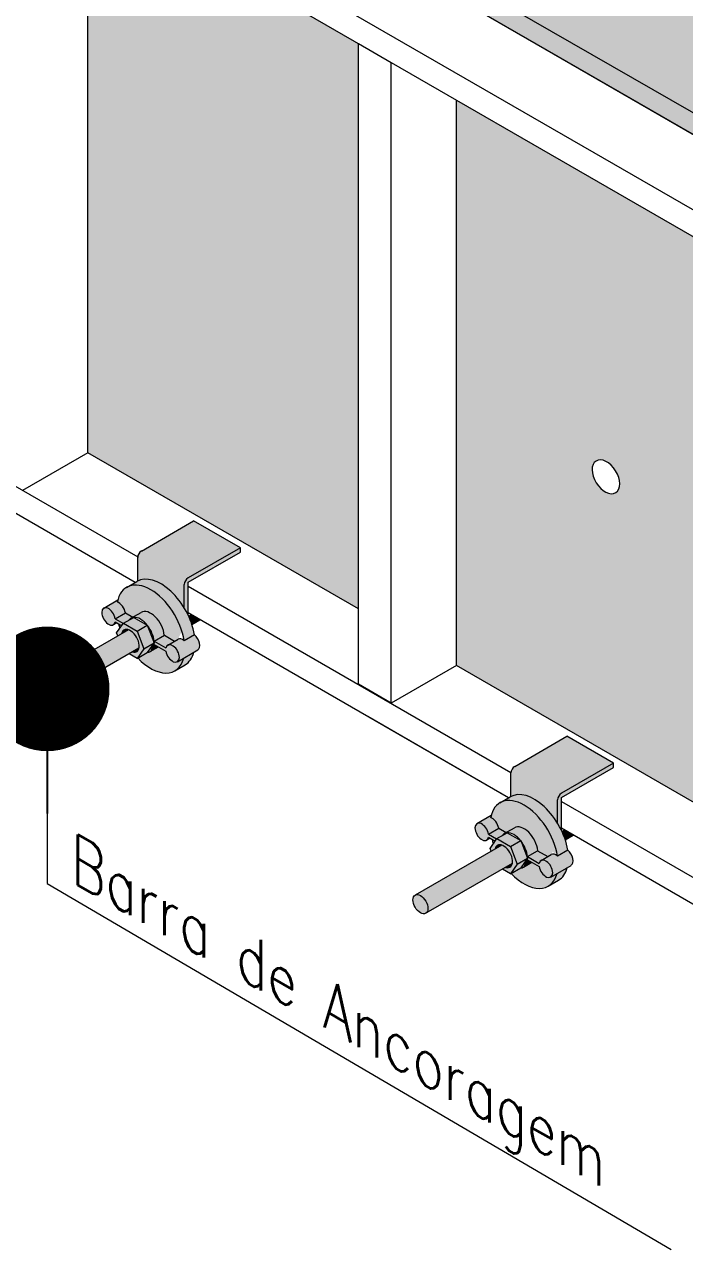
# Model space of a CAD drawing. Extents: x -20676 to 4767, y -817 to 13976.
# Drawn here: x -15757.7 to -15678.3, y 8211.8 to 8359.3 of the extents above; entities that cross this region are included whole.
import ezdxf

# ---------------------------------------------------------------- set-up
doc = ezdxf.new("R2010")
doc.units = 0
doc.layers.get('0').update_dxf_attribs({"lineweight": 13})
for name, color, linetype, lineweight in [('cotas', 4, 'Continuous', 13), ('Demarcação 1', 252, 'Continuous', 9), ('Demarcação 2', 254, 'Continuous', 9), ('MADEIRA', 3, 'Continuous', 13)]:
    doc.layers.add(name, color=color, linetype=linetype, lineweight=lineweight)
doc.styles.add('COTA330', font='romans.shx', dxfattribs={"width": 0.8})
doc.dimstyles.new('2x', dxfattribs={"dimtxt": 8, "dimasz": 5, "dimexe": 7, "dimexo": 5, "dimgap": 4, "dimtad": 1, "dimdec": 1, "dimlfac": 0.5, "dimdsep": 46, "dimtxsty": 'Standard', "dimblk": 'DOT', "dimcen": 0.09, "dimclrd": 150, "dimclre": 150, "dimclrt": 2, "dimadec": 0, "dimazin": 2, "dimtfac": 1, "dimtdec": 1, "dimtmove": 0, "dimatfit": 3, "dimldrblk": 'DOT', "dimfxl": 0, "dimtolj": 1, "dimtzin": 0, "dimlwd": 9, "dimlwe": 9, "dimarcsym": 0})

# ---------------------------------------------------------------- blocks, each defined once
blk = doc.blocks.new('_Dot')
at = {"color": 0, "linetype": 'ByBlock', "lineweight": -2}
blk.add_line((-0.5, 0), (-1, 0), dxfattribs=at)
at = {"color": 0, "linetype": 'ByBlock', "const_width": 0.5}
blk.add_lwpolyline([(-0.25, 0, 1), (0.25, 0, 1)], format="xyb", close=True, dxfattribs=at)

msp = doc.modelspace()

# ---------------------------------------------------------------- hatches: boundary and pattern name
at = {"layer": 'Demarcação 1'}
h = msp.add_hatch(color=256, dxfattribs=at)
h.dxf.hatch_style = 1
h.paths.add_polyline_path([(-15617.07, 8311.27), (-15600.23, 8301.55), (-15597.99, 8302.84), (-15796.13, 8417.24), (-15798.37, 8415.94)])
h = msp.add_hatch(color=256, dxfattribs=at)
h.dxf.hatch_style = 1
h.set_gradient(color1=(132, 132, 132), tint=1, name='SPHERICAL')
edge = h.paths.add_edge_path()
edge.add_line((-15731.74, 8296.26), (-15737.36, 8299.5))
edge.add_line((-15737.36, 8299.5), (-15743.64, 8295.87))
edge.add_ellipse((-15743.64, 8295.36), major_axis=(-0.318, -0.55), ratio=0.57735, start_angle=225, end_angle=315)
edge.add_line((-15744.09, 8295.1), (-15744.09, 8292.26))
edge.add_ellipse((-15741.29, 8287.19), major_axis=(-2.9, 5.02), ratio=0.57735, start_angle=271.8264, end_angle=358.1736, ccw=False)
edge.add_line((-15738.48, 8289.02), (-15738.48, 8291.97))
edge.add_ellipse((-15738.03, 8292.12), major_axis=(0.318, 0.55), ratio=0.57735, start_angle=45, end_angle=135, ccw=False)
edge.add_line((-15738.03, 8292.63), (-15731.74, 8296.26))
h = msp.add_hatch(color=256, dxfattribs=at)
h.dxf.hatch_style = 1
h.set_gradient(color1=(132, 132, 132), tint=1, name='SPHERICAL')
edge = h.paths.add_edge_path()
edge.add_line((-15731.74, 8295.75), (-15731.74, 8296.26))
edge.add_line((-15731.74, 8296.26), (-15738.03, 8292.63))
edge.add_ellipse((-15738.03, 8292.12), major_axis=(0.318, 0.55), ratio=0.57735, start_angle=45, end_angle=135)
edge.add_line((-15738.48, 8291.86), (-15738.48, 8289.02))
edge.add_ellipse((-15741.29, 8287.19), major_axis=(-2.9, 5.02), ratio=0.57735, start_angle=262.4688, end_angle=271.8264, ccw=False)
edge.add_line((-15738.03, 8288.19), (-15738.03, 8292.12))
edge.add_line((-15738.03, 8292.12), (-15731.74, 8295.75))
h = msp.add_hatch(color=256, dxfattribs=at)
h.dxf.hatch_style = 1
h.set_gradient(color1=(132, 132, 132), tint=1, name='SPHERICAL')
edge = h.paths.add_edge_path()
edge.add_ellipse((-15742.52, 8286.48), major_axis=(2.9, -5.02), ratio=0.57735, start_angle=56.2931, end_angle=180)
edge.add_ellipse((-15742.52, 8286.48), major_axis=(2.9, -5.02), ratio=0.57735, start_angle=180, end_angle=210.1538)
edge.add_ellipse((-15742.52, 8286.48), major_axis=(2.9, -5.02), ratio=0.57735, start_angle=210.1538, end_angle=213.7069)
edge.add_ellipse((-15746.37, 8288.71), major_axis=(0.58, -1), ratio=0.57735, start_angle=56.537, end_angle=146.7237, ccw=False)
edge.add_line((-15745.57, 8288.43), (-15744.67, 8287.91))
edge.add_line((-15744.67, 8287.91), (-15743.54, 8288.57))
edge.add_ellipse((-15742.52, 8286.48), major_axis=(1.16, -2.01), ratio=0.57735, start_angle=50.7392, end_angle=180, ccw=False)
edge.add_line((-15740.88, 8285.73), (-15739.66, 8285.02))
edge.add_line((-15739.66, 8285.02), (-15739.11, 8285.33))
edge.add_ellipse((-15738.66, 8284.25), major_axis=(0.58, -1), ratio=0.57735, start_angle=123.2763, end_angle=180, ccw=False)
h = msp.add_hatch(color=256, dxfattribs=at)
h.dxf.hatch_style = 1
h.set_gradient(color1=(132, 132, 132), tint=1, name='SPHERICAL')
edge = h.paths.add_edge_path()
edge.add_ellipse((-15741.29, 8287.19), major_axis=(-2.9, 5.02), ratio=0.57735, start_angle=271.8264, end_angle=358.1736)
edge.add_ellipse((-15741.29, 8287.19), major_axis=(-2.9, 5.02), ratio=0.57735, start_angle=358.1736, end_angle=360)
edge.add_line((-15744.19, 8292.21), (-15745.42, 8291.5))
edge.add_ellipse((-15742.52, 8286.48), major_axis=(2.9, -5.02), ratio=0.57735, start_angle=56.2931, end_angle=180, ccw=False)
edge.add_line((-15738.49, 8285.08), (-15737.26, 8285.8))
edge.add_ellipse((-15741.29, 8287.19), major_axis=(-2.9, 5.02), ratio=0.57735, start_angle=236.2931, end_angle=249.9948)
edge.add_ellipse((-15741.29, 8287.19), major_axis=(-2.9, 5.02), ratio=0.57735, start_angle=249.9948, end_angle=256.001)
edge.add_ellipse((-15741.29, 8287.19), major_axis=(-2.9, 5.02), ratio=0.57735, start_angle=256.001, end_angle=260.5321)
edge.add_ellipse((-15741.29, 8287.19), major_axis=(-2.9, 5.02), ratio=0.57735, start_angle=260.5321, end_angle=262.4688)
edge.add_ellipse((-15741.29, 8287.19), major_axis=(-2.9, 5.02), ratio=0.57735, start_angle=262.4688, end_angle=271.8264)
h = msp.add_hatch(color=256, dxfattribs=at)
h.dxf.hatch_style = 1
h.set_gradient(color1=(132, 132, 132), tint=1, name='SPHERICAL')
edge = h.paths.add_edge_path()
edge.add_ellipse((-15747.6, 8288), major_axis=(0.58, -1), ratio=0.57735, start_angle=56.537, end_angle=180)
edge.add_ellipse((-15747.6, 8288), major_axis=(0.58, -1), ratio=0.57735, start_angle=180, end_angle=360)
edge.add_ellipse((-15747.6, 8288), major_axis=(0.58, -1), ratio=0.57735, start_angle=360, end_angle=393.463)
edge.add_line((-15746.8, 8287.34), (-15746, 8286.88))
edge.add_line((-15746, 8286.88), (-15745.81, 8287.15))
edge.add_line((-15745.81, 8287.15), (-15746.8, 8287.72))
h = msp.add_hatch(color=256, dxfattribs=at)
h.dxf.hatch_style = 1
h.set_gradient(color1=(132, 132, 132), tint=1, name='SPHERICAL')
edge = h.paths.add_edge_path()
edge.add_ellipse((-15746.37, 8288.71), major_axis=(0.58, -1), ratio=0.57735, start_angle=56.537, end_angle=146.7237)
edge.add_ellipse((-15742.52, 8286.48), major_axis=(2.9, -5.02), ratio=0.57735, start_angle=210.1538, end_angle=213.7069, ccw=False)
edge.add_line((-15746.48, 8289.98), (-15748.18, 8289))
edge.add_ellipse((-15747.6, 8288), major_axis=(0.58, -1), ratio=0.57735, start_angle=56.537, end_angle=180, ccw=False)
edge.add_line((-15746.8, 8287.72), (-15745.57, 8288.43))
h = msp.add_hatch(color=256, dxfattribs=at)
h.dxf.hatch_style = 1
h.set_gradient(color1=(132, 132, 132), tint=1, name='SPHERICAL')
edge = h.paths.add_edge_path()
edge.add_line((-15745.57, 8288.43), (-15746.8, 8287.72))
edge.add_line((-15746.8, 8287.72), (-15745.81, 8287.15))
edge.add_line((-15745.81, 8287.15), (-15745.8, 8287.17))
edge.add_line((-15745.8, 8287.17), (-15745.17, 8287.54))
edge.add_ellipse((-15743.75, 8285.77), major_axis=(1.16, -2.01), ratio=0.57735, start_angle=180, end_angle=195, ccw=False)
edge.add_line((-15744.91, 8287.78), (-15744.67, 8287.91))
edge.add_line((-15744.67, 8287.91), (-15745.57, 8288.43))
h = msp.add_hatch(color=256, dxfattribs=at)
h.dxf.hatch_style = 1
h.set_gradient(color1=(132, 132, 132), tint=1, name='SPHERICAL')
h.paths.add_polyline_path([(-15744.57, 8287.88), (-15745.8, 8287.17), (-15744.16, 8286.23), (-15742.93, 8286.94)])
h = msp.add_hatch(color=256, dxfattribs=at)
h.dxf.hatch_style = 1
h.set_gradient(color1=(132, 132, 132), tint=1, name='SPHERICAL')
edge = h.paths.add_edge_path()
edge.add_ellipse((-15742.52, 8286.48), major_axis=(1.16, -2.01), ratio=0.57735, start_angle=50.7392, end_angle=180)
edge.add_line((-15743.68, 8288.49), (-15744.91, 8287.78))
edge.add_ellipse((-15743.75, 8285.77), major_axis=(1.16, -2.01), ratio=0.57735, start_angle=165, end_angle=180, ccw=False)
edge.add_ellipse((-15743.75, 8285.77), major_axis=(1.16, -2.01), ratio=0.57735, start_angle=105, end_angle=165, ccw=False)
edge.add_ellipse((-15743.75, 8285.77), major_axis=(1.16, -2.01), ratio=0.57735, start_angle=50.7392, end_angle=105, ccw=False)
edge.add_line((-15742.11, 8285.02), (-15740.88, 8285.73))
h = msp.add_hatch(color=256, dxfattribs=at)
h.dxf.hatch_style = 1
h.set_gradient(color1=(132, 132, 132), tint=1, name='SPHERICAL')
edge = h.paths.add_edge_path()
edge.add_line((-15737.19, 8287.94), (-15737.64, 8288.19))
edge.add_line((-15737.64, 8288.19), (-15737.95, 8288.02))
edge.add_ellipse((-15741.29, 8287.19), major_axis=(-2.9, 5.02), ratio=0.57735, start_angle=256.001, end_angle=260.5321, ccw=False)
edge.add_line((-15737.77, 8287.6), (-15737.19, 8287.94))
h = msp.add_hatch(color=256, dxfattribs=at)
h.dxf.hatch_style = 1
h.set_gradient(color1=(132, 132, 132), tint=1, name='SPHERICAL')
edge = h.paths.add_edge_path()
edge.add_line((-15736.61, 8287.6), (-15737.19, 8287.94))
edge.add_line((-15737.19, 8287.94), (-15737.77, 8287.6))
edge.add_ellipse((-15741.29, 8287.19), major_axis=(-2.9, 5.02), ratio=0.57735, start_angle=249.9948, end_angle=256.001, ccw=False)
edge.add_line((-15737.57, 8287.04), (-15736.61, 8287.6))
h = msp.add_hatch(color=256, dxfattribs=at)
h.dxf.hatch_style = 1
h.set_gradient(color1=(132, 132, 132), tint=1, name='SPHERICAL')
edge = h.paths.add_edge_path()
edge.add_ellipse((-15744.98, 8285.06), major_axis=(-0.75, 1.31), ratio=0.57735, start_angle=212.6369, end_angle=327.3631)
edge.add_line((-15745.21, 8286.39), (-15755.62, 8280.38))
edge.add_ellipse((-15754.98, 8279.28), major_axis=(0.64, -1.1), ratio=0.57735, start_angle=0, end_angle=180, ccw=False)
edge.add_ellipse((-15754.98, 8279.28), major_axis=(0.64, -1.1), ratio=0.57735, start_angle=180, end_angle=360)
edge.add_line((-15754.35, 8278.18), (-15743.94, 8284.19))
h = msp.add_hatch(color=256, dxfattribs=at)
h.dxf.hatch_style = 1
h.set_gradient(color1=(132, 132, 132), tint=1, name='SPHERICAL')
edge = h.paths.add_edge_path()
edge.add_line((-15743.34, 8284.11), (-15744.16, 8286.23))
edge.add_line((-15744.16, 8286.23), (-15745.8, 8287.17))
edge.add_line((-15745.8, 8287.17), (-15745.81, 8287.15))
edge.add_line((-15745.81, 8287.15), (-15746, 8286.88))
edge.add_line((-15746, 8286.88), (-15746.62, 8286.01))
edge.add_line((-15746.62, 8286.01), (-15746.48, 8285.66))
edge.add_line((-15746.48, 8285.66), (-15746.02, 8285.92))
edge.add_ellipse((-15744.98, 8285.06), major_axis=(-0.75, 1.31), ratio=0.57735, start_angle=355.3201, end_angle=392.6369, ccw=False)
edge.add_ellipse((-15744.98, 8285.06), major_axis=(-0.75, 1.31), ratio=0.57735, start_angle=349.0253, end_angle=355.3201, ccw=False)
edge.add_ellipse((-15744.98, 8285.06), major_axis=(-0.75, 1.31), ratio=0.57735, start_angle=342.5928, end_angle=349.0253, ccw=False)
edge.add_ellipse((-15744.98, 8285.06), major_axis=(-0.75, 1.31), ratio=0.57735, start_angle=335.9241, end_angle=342.5928, ccw=False)
edge.add_ellipse((-15744.98, 8285.06), major_axis=(-0.75, 1.31), ratio=0.57735, start_angle=328.8867, end_angle=335.9241, ccw=False)
edge.add_line((-15745.2, 8286.39), (-15745.21, 8286.39))
edge.add_ellipse((-15744.98, 8285.06), major_axis=(-0.75, 1.31), ratio=0.57735, start_angle=212.6369, end_angle=327.3631, ccw=False)
edge.add_ellipse((-15744.2, 8285.51), major_axis=(-0.75, 1.31), ratio=0.57735, start_angle=147.3631, end_angle=148.8867, ccw=False)
edge.add_ellipse((-15744.98, 8285.06), major_axis=(-0.75, 1.31), ratio=0.57735, start_angle=204.0759, end_angle=211.1133, ccw=False)
edge.add_ellipse((-15744.98, 8285.06), major_axis=(-0.75, 1.31), ratio=0.57735, start_angle=197.4072, end_angle=204.0759, ccw=False)
edge.add_ellipse((-15744.98, 8285.06), major_axis=(-0.75, 1.31), ratio=0.57735, start_angle=190.9747, end_angle=197.4072, ccw=False)
edge.add_ellipse((-15744.98, 8285.06), major_axis=(-0.75, 1.31), ratio=0.57735, start_angle=184.6799, end_angle=190.9747, ccw=False)
edge.add_ellipse((-15744.98, 8285.06), major_axis=(-0.75, 1.31), ratio=0.57735, start_angle=147.3631, end_angle=184.6799, ccw=False)
edge.add_line((-15744.75, 8283.72), (-15745.13, 8283.5))
edge.add_line((-15745.13, 8283.5), (-15744.16, 8282.94))
edge.add_line((-15744.16, 8282.94), (-15743.34, 8284.11))
h = msp.add_hatch(color=256, dxfattribs=at)
h.dxf.hatch_style = 1
h.set_gradient(color1=(132, 132, 132), tint=1, name='SPHERICAL')
h.paths.add_polyline_path([(-15742.93, 8286.94), (-15744.16, 8286.23), (-15743.34, 8284.11), (-15742.11, 8284.82)])
h = msp.add_hatch(color=256, dxfattribs=at)
h.dxf.hatch_style = 1
h.set_gradient(color1=(132, 132, 132), tint=1, name='SPHERICAL')
edge = h.paths.add_edge_path()
edge.add_ellipse((-15739.89, 8283.54), major_axis=(0.58, -1), ratio=0.57735, start_angle=360, end_angle=540)
edge.add_ellipse((-15739.89, 8283.54), major_axis=(0.58, -1), ratio=0.57735, start_angle=180, end_angle=213.463)
edge.add_line((-15740.7, 8284.2), (-15742.11, 8285.02))
edge.add_ellipse((-15743.75, 8285.77), major_axis=(1.16, -2.01), ratio=0.57735, start_angle=50.7392, end_angle=105)
edge.add_line((-15742.93, 8286.94), (-15742.11, 8284.82))
edge.add_line((-15742.11, 8284.82), (-15742.93, 8283.65))
edge.add_ellipse((-15743.75, 8285.77), major_axis=(1.16, -2.01), ratio=0.57735, start_angle=345, end_angle=360)
edge.add_ellipse((-15743.75, 8285.77), major_axis=(1.16, -2.01), ratio=0.57735, start_angle=360, end_angle=399.2608)
edge.add_line((-15742.11, 8284.64), (-15740.7, 8283.82))
edge.add_ellipse((-15739.89, 8283.54), major_axis=(0.58, -1), ratio=0.57735, start_angle=236.537, end_angle=360)
h = msp.add_hatch(color=256, dxfattribs=at)
h.dxf.hatch_style = 1
h.set_gradient(color1=(132, 132, 132), tint=1, name='SPHERICAL')
h.paths.add_polyline_path([(-15742.11, 8284.82), (-15743.34, 8284.11), (-15744.16, 8282.94), (-15742.93, 8283.65)])
h = msp.add_hatch(color=256, dxfattribs=at)
h.dxf.hatch_style = 1
h.set_gradient(color1=(132, 132, 132), tint=1, name='SPHERICAL')
edge = h.paths.add_edge_path()
edge.add_line((-15741.59, 8284.33), (-15742.11, 8284.64))
edge.add_ellipse((-15743.75, 8285.77), major_axis=(1.16, -2.01), ratio=0.57735, start_angle=360, end_angle=399.2608, ccw=False)
edge.add_line((-15742.59, 8283.76), (-15741.59, 8284.33))
h = msp.add_hatch(color=256, dxfattribs=at)
h.dxf.hatch_style = 1
h.set_gradient(color1=(132, 132, 132), tint=1, name='SPHERICAL')
edge = h.paths.add_edge_path(flags=17)
edge.add_line((-15740.88, 8285.73), (-15742.11, 8285.02))
edge.add_line((-15742.11, 8285.02), (-15740.7, 8284.2))
edge.add_ellipse((-15739.89, 8283.54), major_axis=(0.58, -1), ratio=0.57735, start_angle=540, end_angle=573.463, ccw=False)
edge.add_line((-15740.47, 8284.55), (-15739.66, 8285.02))
edge.add_line((-15739.66, 8285.02), (-15740.88, 8285.73))
h = msp.add_hatch(color=256, dxfattribs=at)
h.dxf.hatch_style = 1
h.set_gradient(color1=(132, 132, 132), tint=1, name='SPHERICAL')
edge = h.paths.add_edge_path()
edge.add_ellipse((-15737.43, 8284.96), major_axis=(0.58, -1), ratio=0.57735, start_angle=0, end_angle=123.2763)
edge.add_line((-15737.26, 8285.8), (-15738.49, 8285.08))
edge.add_ellipse((-15738.66, 8284.25), major_axis=(0.58, -1), ratio=0.57735, start_angle=123.2763, end_angle=180)
edge.add_line((-15739.24, 8285.26), (-15740.47, 8284.55))
edge.add_ellipse((-15739.89, 8283.54), major_axis=(0.58, -1), ratio=0.57735, start_angle=360, end_angle=540, ccw=False)
edge.add_line((-15739.26, 8282.57), (-15738.55, 8282.98))
edge.add_line((-15738.55, 8282.98), (-15736.85, 8283.96))
h = msp.add_hatch(color=256, dxfattribs=at)
h.dxf.hatch_style = 1
h.set_gradient(color1=(132, 132, 132), tint=1, name='SPHERICAL')
edge = h.paths.add_edge_path()
edge.add_ellipse((-15741.29, 8287.19), major_axis=(-2.9, 5.02), ratio=0.57735, start_angle=180, end_angle=210.1538)
edge.add_line((-15737.32, 8283.69), (-15738.55, 8282.98))
edge.add_ellipse((-15742.52, 8286.48), major_axis=(2.9, -5.02), ratio=0.57735, start_angle=360, end_angle=390.1538, ccw=False)
edge.add_line((-15739.62, 8281.46), (-15738.39, 8282.17))
h = msp.add_hatch(color=256, dxfattribs=at)
h.dxf.hatch_style = 1
h.set_gradient(color1=(132, 132, 132), tint=1, name='SPHERICAL')
edge = h.paths.add_edge_path()
edge.add_ellipse((-15739.89, 8283.54), major_axis=(0.58, -1), ratio=0.57735, start_angle=236.537, end_angle=360, ccw=False)
edge.add_line((-15740.7, 8283.82), (-15741.59, 8284.33))
edge.add_line((-15741.59, 8284.33), (-15742.59, 8283.76))
edge.add_ellipse((-15743.75, 8285.77), major_axis=(1.16, -2.01), ratio=0.57735, start_angle=345, end_angle=360, ccw=False)
edge.add_line((-15742.93, 8283.65), (-15744.07, 8282.99))
edge.add_ellipse((-15742.52, 8286.48), major_axis=(2.9, -5.02), ratio=0.57735, start_angle=292.7288, end_angle=360)
edge.add_ellipse((-15742.52, 8286.48), major_axis=(2.9, -5.02), ratio=0.57735, start_angle=360, end_angle=390.1538)
edge.add_line((-15738.55, 8282.98), (-15739.31, 8282.54))
h = msp.add_hatch(color=256, dxfattribs=at)
h.dxf.hatch_style = 1
h.set_gradient(color1=(132, 132, 132), tint=1, name='SPHERICAL')
edge = h.paths.add_edge_path()
edge.add_ellipse((-15754.98, 8279.28), major_axis=(0.64, -1.1), ratio=0.57735, start_angle=0, end_angle=180)
edge.add_ellipse((-15754.98, 8279.28), major_axis=(0.64, -1.1), ratio=0.57735, start_angle=180, end_angle=360)
h = msp.add_hatch(color=256, dxfattribs=at)
h.dxf.hatch_style = 1
h.set_gradient(color1=(132, 132, 132), tint=1, name='SPHERICAL')
edge = h.paths.add_edge_path()
edge.add_line((-15686.84, 8270.34), (-15692.45, 8273.58))
edge.add_line((-15692.45, 8273.58), (-15698.74, 8269.95))
edge.add_ellipse((-15698.74, 8269.43), major_axis=(-0.318, -0.55), ratio=0.57735, start_angle=225, end_angle=315)
edge.add_line((-15699.19, 8269.17), (-15699.19, 8266.34))
edge.add_ellipse((-15696.38, 8261.26), major_axis=(-2.9, 5.02), ratio=0.57735, start_angle=271.8264, end_angle=358.1736, ccw=False)
edge.add_line((-15693.58, 8263.1), (-15693.58, 8266.04))
edge.add_ellipse((-15693.13, 8266.19), major_axis=(0.318, 0.55), ratio=0.57735, start_angle=45, end_angle=135, ccw=False)
edge.add_line((-15693.13, 8266.71), (-15686.84, 8270.34))
h = msp.add_hatch(color=256, dxfattribs=at)
h.dxf.hatch_style = 1
h.set_gradient(color1=(132, 132, 132), tint=1, name='SPHERICAL')
edge = h.paths.add_edge_path()
edge.add_line((-15686.84, 8269.82), (-15686.84, 8270.34))
edge.add_line((-15686.84, 8270.34), (-15693.13, 8266.71))
edge.add_ellipse((-15693.13, 8266.19), major_axis=(0.318, 0.55), ratio=0.57735, start_angle=45, end_angle=135)
edge.add_line((-15693.58, 8265.93), (-15693.58, 8263.1))
edge.add_ellipse((-15696.38, 8261.26), major_axis=(-2.9, 5.02), ratio=0.57735, start_angle=262.4688, end_angle=271.8264, ccw=False)
edge.add_line((-15693.13, 8262.27), (-15693.13, 8266.19))
edge.add_line((-15693.13, 8266.19), (-15686.84, 8269.82))
h = msp.add_hatch(color=256, dxfattribs=at)
h.dxf.hatch_style = 1
h.set_gradient(color1=(132, 132, 132), tint=1, name='SPHERICAL')
edge = h.paths.add_edge_path()
edge.add_ellipse((-15697.61, 8260.55), major_axis=(2.9, -5.02), ratio=0.57735, start_angle=56.2931, end_angle=180)
edge.add_ellipse((-15697.61, 8260.55), major_axis=(2.9, -5.02), ratio=0.57735, start_angle=180, end_angle=210.1538)
edge.add_ellipse((-15697.61, 8260.55), major_axis=(2.9, -5.02), ratio=0.57735, start_angle=210.1538, end_angle=213.7069)
edge.add_ellipse((-15701.47, 8262.78), major_axis=(0.58, -1), ratio=0.57735, start_angle=56.537, end_angle=146.7237, ccw=False)
edge.add_line((-15700.66, 8262.51), (-15699.77, 8261.99))
edge.add_line((-15699.77, 8261.99), (-15698.64, 8262.64))
edge.add_ellipse((-15697.61, 8260.55), major_axis=(1.16, -2.01), ratio=0.57735, start_angle=50.7392, end_angle=180, ccw=False)
edge.add_line((-15695.98, 8259.8), (-15694.75, 8259.09))
edge.add_line((-15694.75, 8259.09), (-15694.21, 8259.41))
edge.add_ellipse((-15693.76, 8258.33), major_axis=(0.58, -1), ratio=0.57735, start_angle=123.2763, end_angle=180, ccw=False)
h = msp.add_hatch(color=256, dxfattribs=at)
h.dxf.hatch_style = 1
h.set_gradient(color1=(132, 132, 132), tint=1, name='SPHERICAL')
edge = h.paths.add_edge_path()
edge.add_ellipse((-15696.38, 8261.26), major_axis=(-2.9, 5.02), ratio=0.57735, start_angle=271.8264, end_angle=358.1736)
edge.add_ellipse((-15696.38, 8261.26), major_axis=(-2.9, 5.02), ratio=0.57735, start_angle=358.1736, end_angle=360)
edge.add_line((-15699.28, 8266.29), (-15700.51, 8265.58))
edge.add_ellipse((-15697.61, 8260.55), major_axis=(2.9, -5.02), ratio=0.57735, start_angle=56.2931, end_angle=180, ccw=False)
edge.add_line((-15693.59, 8259.16), (-15692.36, 8259.87))
edge.add_ellipse((-15696.38, 8261.26), major_axis=(-2.9, 5.02), ratio=0.57735, start_angle=236.2931, end_angle=249.9948)
edge.add_ellipse((-15696.38, 8261.26), major_axis=(-2.9, 5.02), ratio=0.57735, start_angle=249.9948, end_angle=256.001)
edge.add_ellipse((-15696.38, 8261.26), major_axis=(-2.9, 5.02), ratio=0.57735, start_angle=256.001, end_angle=260.5321)
edge.add_ellipse((-15696.38, 8261.26), major_axis=(-2.9, 5.02), ratio=0.57735, start_angle=260.5321, end_angle=262.4688)
edge.add_ellipse((-15696.38, 8261.26), major_axis=(-2.9, 5.02), ratio=0.57735, start_angle=262.4688, end_angle=271.8264)
h = msp.add_hatch(color=256, dxfattribs=at)
h.dxf.hatch_style = 1
h.set_gradient(color1=(132, 132, 132), tint=1, name='SPHERICAL')
edge = h.paths.add_edge_path()
edge.add_ellipse((-15701.47, 8262.78), major_axis=(0.58, -1), ratio=0.57735, start_angle=56.537, end_angle=146.7237)
edge.add_ellipse((-15697.61, 8260.55), major_axis=(2.9, -5.02), ratio=0.57735, start_angle=210.1538, end_angle=213.7069, ccw=False)
edge.add_line((-15701.58, 8264.06), (-15703.28, 8263.07))
edge.add_ellipse((-15702.7, 8262.07), major_axis=(0.58, -1), ratio=0.57735, start_angle=56.537, end_angle=180, ccw=False)
edge.add_line((-15701.89, 8261.8), (-15700.66, 8262.51))
h = msp.add_hatch(color=256, dxfattribs=at)
h.dxf.hatch_style = 1
h.set_gradient(color1=(132, 132, 132), tint=1, name='SPHERICAL')
edge = h.paths.add_edge_path()
edge.add_ellipse((-15702.7, 8262.07), major_axis=(0.58, -1), ratio=0.57735, start_angle=56.537, end_angle=180)
edge.add_ellipse((-15702.7, 8262.07), major_axis=(0.58, -1), ratio=0.57735, start_angle=180, end_angle=360)
edge.add_ellipse((-15702.7, 8262.07), major_axis=(0.58, -1), ratio=0.57735, start_angle=360, end_angle=393.463)
edge.add_line((-15701.89, 8261.42), (-15701.1, 8260.96))
edge.add_line((-15701.1, 8260.96), (-15700.91, 8261.23))
edge.add_line((-15700.91, 8261.23), (-15701.89, 8261.8))
h = msp.add_hatch(color=256, dxfattribs=at)
h.dxf.hatch_style = 1
h.set_gradient(color1=(132, 132, 132), tint=1, name='SPHERICAL')
edge = h.paths.add_edge_path()
edge.add_line((-15700.66, 8262.51), (-15701.89, 8261.8))
edge.add_line((-15701.89, 8261.8), (-15700.91, 8261.23))
edge.add_line((-15700.91, 8261.23), (-15700.89, 8261.25))
edge.add_line((-15700.89, 8261.25), (-15700.26, 8261.61))
edge.add_ellipse((-15698.84, 8259.84), major_axis=(1.16, -2.01), ratio=0.57735, start_angle=180, end_angle=195, ccw=False)
edge.add_line((-15700, 8261.85), (-15699.77, 8261.99))
edge.add_line((-15699.77, 8261.99), (-15700.66, 8262.51))
h = msp.add_hatch(color=256, dxfattribs=at)
h.dxf.hatch_style = 1
h.set_gradient(color1=(132, 132, 132), tint=1, name='SPHERICAL')
edge = h.paths.add_edge_path()
edge.add_ellipse((-15697.61, 8260.55), major_axis=(1.16, -2.01), ratio=0.57735, start_angle=50.7392, end_angle=180)
edge.add_line((-15698.77, 8262.56), (-15700, 8261.85))
edge.add_ellipse((-15698.84, 8259.84), major_axis=(1.16, -2.01), ratio=0.57735, start_angle=165, end_angle=180, ccw=False)
edge.add_ellipse((-15698.84, 8259.84), major_axis=(1.16, -2.01), ratio=0.57735, start_angle=105, end_angle=165, ccw=False)
edge.add_ellipse((-15698.84, 8259.84), major_axis=(1.16, -2.01), ratio=0.57735, start_angle=50.7392, end_angle=105, ccw=False)
edge.add_line((-15697.21, 8259.09), (-15695.98, 8259.8))
h = msp.add_hatch(color=256, dxfattribs=at)
h.dxf.hatch_style = 1
h.set_gradient(color1=(132, 132, 132), tint=1, name='SPHERICAL')
edge = h.paths.add_edge_path()
edge.add_line((-15692.28, 8262.01), (-15692.73, 8262.27))
edge.add_line((-15692.73, 8262.27), (-15693.04, 8262.09))
edge.add_ellipse((-15696.38, 8261.26), major_axis=(-2.9, 5.02), ratio=0.57735, start_angle=256.001, end_angle=260.5321, ccw=False)
edge.add_line((-15692.87, 8261.67), (-15692.28, 8262.01))
h = msp.add_hatch(color=256, dxfattribs=at)
h.dxf.hatch_style = 1
h.set_gradient(color1=(132, 132, 132), tint=1, name='SPHERICAL')
edge = h.paths.add_edge_path()
edge.add_line((-15698.43, 8258.19), (-15699.25, 8260.3))
edge.add_line((-15699.25, 8260.3), (-15700.89, 8261.25))
edge.add_line((-15700.89, 8261.25), (-15700.91, 8261.23))
edge.add_line((-15700.91, 8261.23), (-15701.1, 8260.96))
edge.add_line((-15701.1, 8260.96), (-15701.71, 8260.08))
edge.add_line((-15701.71, 8260.08), (-15701.58, 8259.73))
edge.add_line((-15701.58, 8259.73), (-15701.12, 8260))
edge.add_ellipse((-15700.07, 8259.13), major_axis=(-0.75, 1.31), ratio=0.57735, start_angle=355.3201, end_angle=392.6369, ccw=False)
edge.add_ellipse((-15700.07, 8259.13), major_axis=(-0.75, 1.31), ratio=0.57735, start_angle=349.0253, end_angle=355.3201, ccw=False)
edge.add_ellipse((-15700.07, 8259.13), major_axis=(-0.75, 1.31), ratio=0.57735, start_angle=342.5928, end_angle=349.0253, ccw=False)
edge.add_ellipse((-15700.07, 8259.13), major_axis=(-0.75, 1.31), ratio=0.57735, start_angle=335.9241, end_angle=342.5928, ccw=False)
edge.add_ellipse((-15700.07, 8259.13), major_axis=(-0.75, 1.31), ratio=0.57735, start_angle=328.8867, end_angle=335.9241, ccw=False)
edge.add_line((-15700.3, 8260.47), (-15700.3, 8260.47))
edge.add_ellipse((-15700.07, 8259.13), major_axis=(-0.75, 1.31), ratio=0.57735, start_angle=212.6369, end_angle=327.3631, ccw=False)
edge.add_ellipse((-15699.29, 8259.58), major_axis=(-0.75, 1.31), ratio=0.57735, start_angle=147.3631, end_angle=148.8867, ccw=False)
edge.add_ellipse((-15700.07, 8259.13), major_axis=(-0.75, 1.31), ratio=0.57735, start_angle=204.0759, end_angle=211.1133, ccw=False)
edge.add_ellipse((-15700.07, 8259.13), major_axis=(-0.75, 1.31), ratio=0.57735, start_angle=197.4072, end_angle=204.0759, ccw=False)
edge.add_ellipse((-15700.07, 8259.13), major_axis=(-0.75, 1.31), ratio=0.57735, start_angle=190.9747, end_angle=197.4072, ccw=False)
edge.add_ellipse((-15700.07, 8259.13), major_axis=(-0.75, 1.31), ratio=0.57735, start_angle=184.6799, end_angle=190.9747, ccw=False)
edge.add_ellipse((-15700.07, 8259.13), major_axis=(-0.75, 1.31), ratio=0.57735, start_angle=147.3631, end_angle=184.6799, ccw=False)
edge.add_line((-15699.85, 8257.8), (-15700.22, 8257.58))
edge.add_line((-15700.22, 8257.58), (-15699.25, 8257.02))
edge.add_line((-15699.25, 8257.02), (-15698.43, 8258.19))
h = msp.add_hatch(color=256, dxfattribs=at)
h.dxf.hatch_style = 1
h.set_gradient(color1=(132, 132, 132), tint=1, name='SPHERICAL')
h.paths.add_polyline_path([(-15699.66, 8261.96), (-15700.89, 8261.25), (-15699.25, 8260.3), (-15698.02, 8261.01)])
h = msp.add_hatch(color=256, dxfattribs=at)
h.dxf.hatch_style = 1
h.set_gradient(color1=(132, 132, 132), tint=1, name='SPHERICAL')
h.paths.add_polyline_path([(-15698.02, 8261.01), (-15699.25, 8260.3), (-15698.43, 8258.19), (-15697.2, 8258.9)])
h = msp.add_hatch(color=256, dxfattribs=at)
h.dxf.hatch_style = 1
h.set_gradient(color1=(132, 132, 132), tint=1, name='SPHERICAL')
edge = h.paths.add_edge_path()
edge.add_ellipse((-15694.99, 8257.62), major_axis=(0.58, -1), ratio=0.57735, start_angle=360, end_angle=540)
edge.add_ellipse((-15694.99, 8257.62), major_axis=(0.58, -1), ratio=0.57735, start_angle=180, end_angle=213.463)
edge.add_line((-15695.79, 8258.27), (-15697.21, 8259.09))
edge.add_ellipse((-15698.84, 8259.84), major_axis=(1.16, -2.01), ratio=0.57735, start_angle=50.7392, end_angle=105)
edge.add_line((-15698.02, 8261.01), (-15697.2, 8258.9))
edge.add_line((-15697.2, 8258.9), (-15698.02, 8257.73))
edge.add_ellipse((-15698.84, 8259.84), major_axis=(1.16, -2.01), ratio=0.57735, start_angle=345, end_angle=360)
edge.add_ellipse((-15698.84, 8259.84), major_axis=(1.16, -2.01), ratio=0.57735, start_angle=360, end_angle=399.2608)
edge.add_line((-15697.21, 8258.71), (-15695.79, 8257.89))
edge.add_ellipse((-15694.99, 8257.62), major_axis=(0.58, -1), ratio=0.57735, start_angle=236.537, end_angle=360)
h = msp.add_hatch(color=256, dxfattribs=at)
h.dxf.hatch_style = 1
h.set_gradient(color1=(132, 132, 132), tint=1, name='SPHERICAL')
edge = h.paths.add_edge_path()
edge.add_line((-15691.7, 8261.67), (-15692.28, 8262.01))
edge.add_line((-15692.28, 8262.01), (-15692.87, 8261.67))
edge.add_ellipse((-15696.38, 8261.26), major_axis=(-2.9, 5.02), ratio=0.57735, start_angle=249.9948, end_angle=256.001, ccw=False)
edge.add_line((-15692.66, 8261.12), (-15691.7, 8261.67))
h = msp.add_hatch(color=256, dxfattribs=at)
h.dxf.hatch_style = 1
h.set_gradient(color1=(132, 132, 132), tint=1, name='SPHERICAL')
edge = h.paths.add_edge_path()
edge.add_ellipse((-15700.07, 8259.13), major_axis=(-0.75, 1.31), ratio=0.57735, start_angle=212.6369, end_angle=327.3631)
edge.add_line((-15700.3, 8260.47), (-15710.71, 8254.46))
edge.add_ellipse((-15710.08, 8253.36), major_axis=(0.64, -1.1), ratio=0.57735, start_angle=0, end_angle=180, ccw=False)
edge.add_ellipse((-15710.08, 8253.36), major_axis=(0.64, -1.1), ratio=0.57735, start_angle=180, end_angle=360)
edge.add_line((-15709.44, 8252.26), (-15699.03, 8258.27))
h = msp.add_hatch(color=256, dxfattribs=at)
h.dxf.hatch_style = 1
h.set_gradient(color1=(132, 132, 132), tint=1, name='SPHERICAL')
edge = h.paths.add_edge_path(flags=17)
edge.add_line((-15695.98, 8259.8), (-15697.21, 8259.09))
edge.add_line((-15697.21, 8259.09), (-15695.79, 8258.27))
edge.add_ellipse((-15694.99, 8257.62), major_axis=(0.58, -1), ratio=0.57735, start_angle=540, end_angle=573.463, ccw=False)
edge.add_line((-15695.57, 8258.62), (-15694.75, 8259.09))
edge.add_line((-15694.75, 8259.09), (-15695.98, 8259.8))
h = msp.add_hatch(color=256, dxfattribs=at)
h.dxf.hatch_style = 1
h.set_gradient(color1=(132, 132, 132), tint=1, name='SPHERICAL')
edge = h.paths.add_edge_path()
edge.add_ellipse((-15692.53, 8259.04), major_axis=(0.58, -1), ratio=0.57735, start_angle=0, end_angle=123.2763)
edge.add_line((-15692.36, 8259.87), (-15693.59, 8259.16))
edge.add_ellipse((-15693.76, 8258.33), major_axis=(0.58, -1), ratio=0.57735, start_angle=123.2763, end_angle=180)
edge.add_line((-15694.34, 8259.33), (-15695.57, 8258.62))
edge.add_ellipse((-15694.99, 8257.62), major_axis=(0.58, -1), ratio=0.57735, start_angle=360, end_angle=540, ccw=False)
edge.add_line((-15694.36, 8256.64), (-15693.65, 8257.05))
edge.add_line((-15693.65, 8257.05), (-15691.95, 8258.03))
h = msp.add_hatch(color=256, dxfattribs=at)
h.dxf.hatch_style = 1
h.set_gradient(color1=(132, 132, 132), tint=1, name='SPHERICAL')
edge = h.paths.add_edge_path()
edge.add_ellipse((-15694.99, 8257.62), major_axis=(0.58, -1), ratio=0.57735, start_angle=236.537, end_angle=360, ccw=False)
edge.add_line((-15695.79, 8257.89), (-15696.69, 8258.41))
edge.add_line((-15696.69, 8258.41), (-15697.68, 8257.83))
edge.add_ellipse((-15698.84, 8259.84), major_axis=(1.16, -2.01), ratio=0.57735, start_angle=345, end_angle=360, ccw=False)
edge.add_line((-15698.02, 8257.73), (-15699.17, 8257.07))
edge.add_ellipse((-15697.61, 8260.55), major_axis=(2.9, -5.02), ratio=0.57735, start_angle=292.7288, end_angle=360)
edge.add_ellipse((-15697.61, 8260.55), major_axis=(2.9, -5.02), ratio=0.57735, start_angle=360, end_angle=390.1538)
edge.add_line((-15693.65, 8257.05), (-15694.41, 8256.61))
h = msp.add_hatch(color=256, dxfattribs=at)
h.dxf.hatch_style = 1
h.set_gradient(color1=(132, 132, 132), tint=1, name='SPHERICAL')
h.paths.add_polyline_path([(-15697.2, 8258.9), (-15698.43, 8258.19), (-15699.25, 8257.02), (-15698.02, 8257.73)])
h = msp.add_hatch(color=256, dxfattribs=at)
h.dxf.hatch_style = 1
h.set_gradient(color1=(132, 132, 132), tint=1, name='SPHERICAL')
edge = h.paths.add_edge_path()
edge.add_line((-15696.69, 8258.41), (-15697.21, 8258.71))
edge.add_ellipse((-15698.84, 8259.84), major_axis=(1.16, -2.01), ratio=0.57735, start_angle=360, end_angle=399.2608, ccw=False)
edge.add_line((-15697.68, 8257.83), (-15696.69, 8258.41))
h = msp.add_hatch(color=256, dxfattribs=at)
h.dxf.hatch_style = 1
h.set_gradient(color1=(132, 132, 132), tint=1, name='SPHERICAL')
edge = h.paths.add_edge_path()
edge.add_ellipse((-15696.38, 8261.26), major_axis=(-2.9, 5.02), ratio=0.57735, start_angle=180, end_angle=210.1538)
edge.add_line((-15692.42, 8257.76), (-15693.65, 8257.05))
edge.add_ellipse((-15697.61, 8260.55), major_axis=(2.9, -5.02), ratio=0.57735, start_angle=360, end_angle=390.1538, ccw=False)
edge.add_line((-15694.71, 8255.53), (-15693.48, 8256.24))
h = msp.add_hatch(color=256, dxfattribs=at)
h.dxf.hatch_style = 1
h.set_gradient(color1=(132, 132, 132), tint=1, name='SPHERICAL')
edge = h.paths.add_edge_path()
edge.add_ellipse((-15710.08, 8253.36), major_axis=(0.64, -1.1), ratio=0.57735, start_angle=0, end_angle=180)
edge.add_ellipse((-15710.08, 8253.36), major_axis=(0.64, -1.1), ratio=0.57735, start_angle=180, end_angle=360)
at = {"layer": 'Demarcação 2'}
h = msp.add_hatch(color=256, dxfattribs=at)
h.dxf.hatch_style = 1
h.paths.add_polyline_path([(-15774.8, 8429.55), (-15774.8, 8404.92), (-15597.99, 8302.84), (-15597.99, 8249.7), (-15576.66, 8237.38), (-15576.66, 8315.16)])
h = msp.add_hatch(color=256, dxfattribs=at)
h.dxf.hatch_style = 1
h.paths.add_polyline_path([(-15717.54, 8356.96), (-15750.1, 8375.76), (-15750.1, 8307.7), (-15717.54, 8288.91)])
h = msp.add_hatch(color=256, dxfattribs=at)
h.dxf.hatch_style = 1
h.paths.add_polyline_path([(-15673.2, 8331.36), (-15705.76, 8350.16), (-15705.76, 8282.1), (-15673.2, 8263.31)])
h.paths.add_polyline_path([(-15688.63, 8303.66), (-15688.79, 8303.87), (-15688.94, 8304.09), (-15689.07, 8304.32), (-15689.18, 8304.56), (-15689.27, 8304.8), (-15689.34, 8305.04), (-15689.39, 8305.27), (-15689.42, 8305.5), (-15689.42, 8305.73), (-15689.4, 8305.93), (-15689.36, 8306.13), (-15689.3, 8306.3), (-15689.21, 8306.45), (-15689.1, 8306.58), (-15688.98, 8306.69), (-15688.84, 8306.77), (-15688.68, 8306.82), (-15688.51, 8306.84), (-15688.33, 8306.84), (-15688.14, 8306.8), (-15687.94, 8306.74), (-15687.75, 8306.65), (-15687.55, 8306.54), (-15687.36, 8306.4), (-15687.17, 8306.24), (-15686.99, 8306.06), (-15686.83, 8305.86), (-15686.67, 8305.65), (-15686.53, 8305.42), (-15686.41, 8305.19), (-15686.31, 8304.95), (-15686.23, 8304.71), (-15686.16, 8304.47), (-15686.13, 8304.24), (-15686.11, 8304.01), (-15686.12, 8303.79), (-15686.15, 8303.59), (-15686.21, 8303.41), (-15686.28, 8303.25), (-15686.38, 8303.1), (-15686.49, 8302.99), (-15686.63, 8302.89), (-15686.78, 8302.83), (-15686.94, 8302.79), (-15687.12, 8302.78), (-15687.3, 8302.8), (-15687.49, 8302.85), (-15687.69, 8302.92), (-15687.89, 8303.03), (-15688.08, 8303.15), (-15688.27, 8303.3), (-15688.45, 8303.47)])

# ---------------------------------------------------------------- linework, layer by layer
at = {"extrusion": (-1e-16, 0.816497, 0.57735)}
for p, q in [((-15597.99, 8302.84), (-15796.13, 8417.24)), ((-15798.37, 8415.94), (-15600.23, 8301.55)), ((-15617.07, 8311.27), (-15798.37, 8415.94)), ((-15743.64, 8295.87), (-15737.36, 8299.5)), ((-15731.74, 8296.26), (-15737.36, 8299.5)), ((-15731.74, 8296.26), (-15738.03, 8292.63)), ((-15731.74, 8295.75), (-15731.74, 8296.26)), ((-15744.09, 8292.26), (-15744.09, 8295.1)), ((-15738.03, 8292.12), (-15731.74, 8295.75)), ((-15745.42, 8291.5), (-15744.19, 8292.21)), ((-15738.48, 8289.02), (-15738.48, 8291.86)), ((-15738.03, 8288.19), (-15738.03, 8292.12)), ((-15748.18, 8289), (-15746.48, 8289.98)), ((-15746.8, 8287.72), (-15745.57, 8288.43)), ((-15746.8, 8287.72), (-15745.81, 8287.15)), ((-15746.8, 8287.34), (-15746, 8286.88)), ((-15745.8, 8287.17), (-15744.57, 8287.88)), ((-15745.57, 8288.43), (-15744.67, 8287.91)), ((-15744.91, 8287.78), (-15743.68, 8288.49)), ((-15744.57, 8287.88), (-15742.93, 8286.94)), ((-15737.64, 8288.19), (-15737.95, 8288.02)), ((-15737.77, 8287.6), (-15737.19, 8287.94)), ((-15737.57, 8287.04), (-15736.61, 8287.6)), ((-15745.21, 8286.39), (-15755.62, 8280.38)), ((-15747.02, 8286.99), (-15746.61, 8287.23)), ((-15746.62, 8286.01), (-15745.8, 8287.17)), ((-15746.48, 8285.66), (-15746.62, 8286.01)), ((-15745.8, 8287.17), (-15744.16, 8286.23)), ((-15744.16, 8286.23), (-15742.93, 8286.94)), ((-15744.16, 8286.23), (-15743.34, 8284.11)), ((-15742.93, 8286.94), (-15742.11, 8284.82)), ((-15743.34, 8284.11), (-15742.11, 8284.82)), ((-15742.11, 8284.82), (-15742.93, 8283.65)), ((-15742.11, 8285.02), (-15740.88, 8285.73)), ((-15742.11, 8285.02), (-15740.7, 8284.2)), ((-15742.11, 8284.64), (-15740.7, 8283.82)), ((-15740.88, 8285.73), (-15739.66, 8285.02)), ((-15740.47, 8284.55), (-15739.24, 8285.26)), ((-15737.26, 8285.8), (-15738.49, 8285.08)), ((-15743.94, 8284.19), (-15754.35, 8278.18)), ((-15744.16, 8282.94), (-15745.13, 8283.5)), ((-15743.34, 8284.11), (-15744.16, 8282.94)), ((-15744.16, 8282.94), (-15742.93, 8283.65)), ((-15742.59, 8283.76), (-15741.59, 8284.33)), ((-15739.31, 8282.54), (-15736.85, 8283.96)), ((-15739.62, 8281.46), (-15738.39, 8282.17)), ((-15698.74, 8269.95), (-15692.45, 8273.58)), ((-15686.84, 8270.34), (-15692.45, 8273.58)), ((-15686.84, 8270.34), (-15693.13, 8266.71)), ((-15693.13, 8266.19), (-15686.84, 8269.82)), ((-15686.84, 8269.82), (-15686.84, 8270.34)), ((-15699.19, 8266.34), (-15699.19, 8269.17)), ((-15700.51, 8265.58), (-15699.28, 8266.29)), ((-15693.58, 8263.1), (-15693.58, 8265.93)), ((-15693.13, 8262.27), (-15693.13, 8266.19)), ((-15703.28, 8263.07), (-15701.58, 8264.06)), ((-15701.89, 8261.8), (-15700.66, 8262.51)), ((-15700.66, 8262.51), (-15699.77, 8261.99)), ((-15700, 8261.85), (-15698.77, 8262.56)), ((-15692.73, 8262.27), (-15693.04, 8262.09)), ((-15702.12, 8261.06), (-15701.7, 8261.31)), ((-15701.89, 8261.8), (-15700.91, 8261.23)), ((-15701.89, 8261.42), (-15701.1, 8260.96)), ((-15701.71, 8260.08), (-15700.89, 8261.25)), ((-15700.89, 8261.25), (-15699.66, 8261.96)), ((-15700.89, 8261.25), (-15699.25, 8260.3)), ((-15699.66, 8261.96), (-15698.02, 8261.01)), ((-15699.25, 8260.3), (-15698.02, 8261.01)), ((-15698.02, 8261.01), (-15697.2, 8258.9)), ((-15692.87, 8261.67), (-15692.28, 8262.01)), ((-15692.66, 8261.12), (-15691.7, 8261.67)), ((-15700.3, 8260.47), (-15710.71, 8254.46)), ((-15701.58, 8259.73), (-15701.71, 8260.08)), ((-15699.25, 8260.3), (-15698.43, 8258.19)), ((-15697.21, 8259.09), (-15695.98, 8259.8)), ((-15695.98, 8259.8), (-15694.75, 8259.09)), ((-15695.57, 8258.62), (-15694.34, 8259.33)), ((-15692.36, 8259.87), (-15693.59, 8259.16)), ((-15699.03, 8258.27), (-15709.44, 8252.26)), ((-15698.43, 8258.19), (-15699.25, 8257.02)), ((-15698.43, 8258.19), (-15697.2, 8258.9)), ((-15697.2, 8258.9), (-15698.02, 8257.73)), ((-15697.68, 8257.83), (-15696.69, 8258.41)), ((-15697.21, 8259.09), (-15695.79, 8258.27)), ((-15697.21, 8258.71), (-15695.79, 8257.89)), ((-15694.41, 8256.61), (-15691.95, 8258.03)), ((-15699.25, 8257.02), (-15700.22, 8257.58)), ((-15699.25, 8257.02), (-15698.02, 8257.73)), ((-15694.71, 8255.53), (-15693.48, 8256.24))]:
    msp.add_line(p, q, dxfattribs=at)
at = {"color": 1, "extrusion": (0, 0, -1)}
msp.add_ellipse((-15687.77, 8304.81), major_axis=(-1.18, 1.9), ratio=0.615244, start_param=-1.570796, end_param=4.712389, dxfattribs=at)
for centre, major_axis, start_param, end_param in [((-15743.64, 8295.36), (-0.318, -0.55), 3.926991, 5.497787), ((-15742.52, 8286.48), (2.9, -5.02), 0.9825, 3.729889), ((-15741.29, 8287.19), (-2.9, 5.02), 4.124092, 6.283185), ((-15738.03, 8292.12), (0.318, 0.55), 0.785398, 2.356194), ((-15747.6, 8288), (0.58, -1), 0.986756, 6.867226), ((-15746.37, 8288.71), (0.58, -1), 0.986756, 2.560811), ((-15743.75, 8285.77), (1.16, -2.01), 2.879793, 3.403392), ((-15743.75, 8285.77), (1.16, -2.01), 1.832596, 2.879793), ((-15742.52, 8286.48), (1.16, -2.01), 0.885566, 3.141593), ((-15742.52, 8286.48), (2.9, -5.02), 4.273908, 4.372512), ((-15744.98, 8285.06), (-0.75, 1.31), 2.571971, 6.852807), ((-15744.85, 8285.13), (-0.75, 1.31), 0.08168, 0.569621), ((-15744.69, 8285.22), (0.75, -1.31), 3.333137, 3.711214), ((-15744.53, 8285.32), (-0.75, 1.31), 0.303813, 0.569621), ((-15744.36, 8285.41), (0.75, -1.31), 3.561796, 3.711214), ((-15744.2, 8285.51), (-0.75, 1.31), 0.543029, 0.569621), ((-15743.75, 8285.77), (1.16, -2.01), 0.885566, 1.832596), ((-15743.75, 8285.77), (1.16, -2.01), 6.021386, 6.968416), ((-15739.89, 8283.54), (0.58, -1), 4.128349, 10.008818), ((-15738.66, 8284.25), (0.58, -1), 2.151578, 3.141593), ((-15737.43, 8284.96), (0.58, -1), 0, 2.151578), ((-15744.85, 8285.13), (-0.75, 1.31), 2.571971, 3.059913), ((-15744.69, 8285.22), (0.75, -1.31), 5.713564, 6.091641), ((-15744.53, 8285.32), (-0.75, 1.31), 2.571971, 2.83778), ((-15744.36, 8285.41), (0.75, -1.31), 5.713564, 5.862982), ((-15742.52, 8286.48), (2.9, -5.02), 5.109082, 6.809468), ((-15744.2, 8285.51), (-0.75, 1.31), 2.571971, 2.598563), ((-15741.29, 8287.19), (-2.9, 5.02), 3.141593, 3.667875), ((-15698.74, 8269.43), (-0.318, -0.55), 3.926991, 5.497787), ((-15696.38, 8261.26), (-2.9, 5.02), 4.124092, 6.283185), ((-15693.13, 8266.19), (0.318, 0.55), 0.785398, 2.356194), ((-15697.61, 8260.55), (2.9, -5.02), 0.9825, 3.729889), ((-15701.47, 8262.78), (0.58, -1), 0.986756, 2.560811), ((-15702.7, 8262.07), (0.58, -1), 0.986756, 6.867226), ((-15697.61, 8260.55), (1.16, -2.01), 0.885566, 3.141593), ((-15697.61, 8260.55), (2.9, -5.02), 4.273908, 4.372512), ((-15698.84, 8259.84), (1.16, -2.01), 2.879793, 3.403392), ((-15698.84, 8259.84), (1.16, -2.01), 1.832596, 2.879793), ((-15698.84, 8259.84), (1.16, -2.01), 0.885566, 1.832596), ((-15700.07, 8259.13), (-0.75, 1.31), 2.571971, 6.852807), ((-15699.95, 8259.2), (-0.75, 1.31), 0.08168, 0.569621), ((-15699.79, 8259.3), (0.75, -1.31), 3.333137, 3.711214), ((-15699.62, 8259.39), (-0.75, 1.31), 0.303813, 0.569621), ((-15699.46, 8259.49), (0.75, -1.31), 3.561796, 3.711214), ((-15699.29, 8259.58), (-0.75, 1.31), 0.543029, 0.569621), ((-15693.76, 8258.33), (0.58, -1), 2.151578, 3.141593), ((-15692.53, 8259.04), (0.58, -1), 0, 2.151578), ((-15699.95, 8259.2), (-0.75, 1.31), 2.571971, 3.059913), ((-15699.79, 8259.3), (0.75, -1.31), 5.713564, 6.091641), ((-15699.62, 8259.39), (-0.75, 1.31), 2.571971, 2.83778), ((-15699.46, 8259.49), (0.75, -1.31), 5.713564, 5.862982), ((-15699.29, 8259.58), (-0.75, 1.31), 2.571971, 2.598563), ((-15698.84, 8259.84), (1.16, -2.01), 6.021386, 6.968416), ((-15694.99, 8257.62), (0.58, -1), 4.128349, 10.008818), ((-15697.61, 8260.55), (2.9, -5.02), 5.109082, 6.809468), ((-15696.38, 8261.26), (-2.9, 5.02), 3.141593, 3.667875)]:
    msp.add_ellipse(centre, major_axis=major_axis, ratio=0.57735, start_param=start_param, end_param=end_param)
for centre in [(-15754.98, 8279.28), (-15710.08, 8253.36)]:
    msp.add_ellipse(centre, major_axis=(0.64, -1.1), ratio=0.57735)
at = {"layer": 'MADEIRA', "extrusion": (-1e-16, 0.816497, 0.57735)}
for p, q in [((-15806.23, 8411.4), (-15608.09, 8297.01)), ((-15624.93, 8303.49), (-15806.23, 8408.16)), ((-15750.1, 8307.7), (-15750.1, 8375.76)), ((-15717.54, 8356.96), (-15713.61, 8354.69)), ((-15717.54, 8279.83), (-15717.54, 8356.96)), ((-15713.61, 8277.57), (-15713.61, 8354.69)), ((-15705.76, 8282.1), (-15705.76, 8350.16)), ((-15782.93, 8317.59), (-15744.09, 8295.16)), ((-15744.39, 8292.09), (-15782.93, 8314.35)), ((-15750.1, 8307.7), (-15757.96, 8303.17)), ((-15717.54, 8288.91), (-15750.1, 8307.7)), ((-15744.39, 8292.09), (-15761.32, 8301.87)), ((-15738.03, 8291.66), (-15699.19, 8269.23)), ((-15699.49, 8266.17), (-15738.03, 8288.42)), ((-15705.76, 8282.1), (-15713.61, 8277.57)), ((-15673.2, 8263.31), (-15705.76, 8282.1)), ((-15713.61, 8277.57), (-15717.54, 8279.83)), ((-15699.49, 8266.17), (-15716.42, 8275.94)), ((-15693.13, 8265.74), (-15654.28, 8243.31)), ((-15654.58, 8240.24), (-15693.13, 8262.5))]:
    msp.add_line(p, q, dxfattribs=at)

# ---------------------------------------------------------------- texts
at = {"layer": 'cotas', "color": 2, "style": 'COTA330', "oblique": 330}
msp.add_text('Barra de Ancoragem', height=5.292, rotation=330, dxfattribs=at).set_placement((-15752.06, 8256.11))

# ---------------------------------------------------------------- leaders
at = {"layer": 'cotas'}
msp.add_leader([(-15754.98, 8279.28), (-15754.98, 8255.84), (-15679.9, 8211.79)], dimstyle='2x', override={"dimscale": 1, "dimasz": 15, "dimtad": 0}, dxfattribs=at)

doc.saveas('drawing.dxf')
